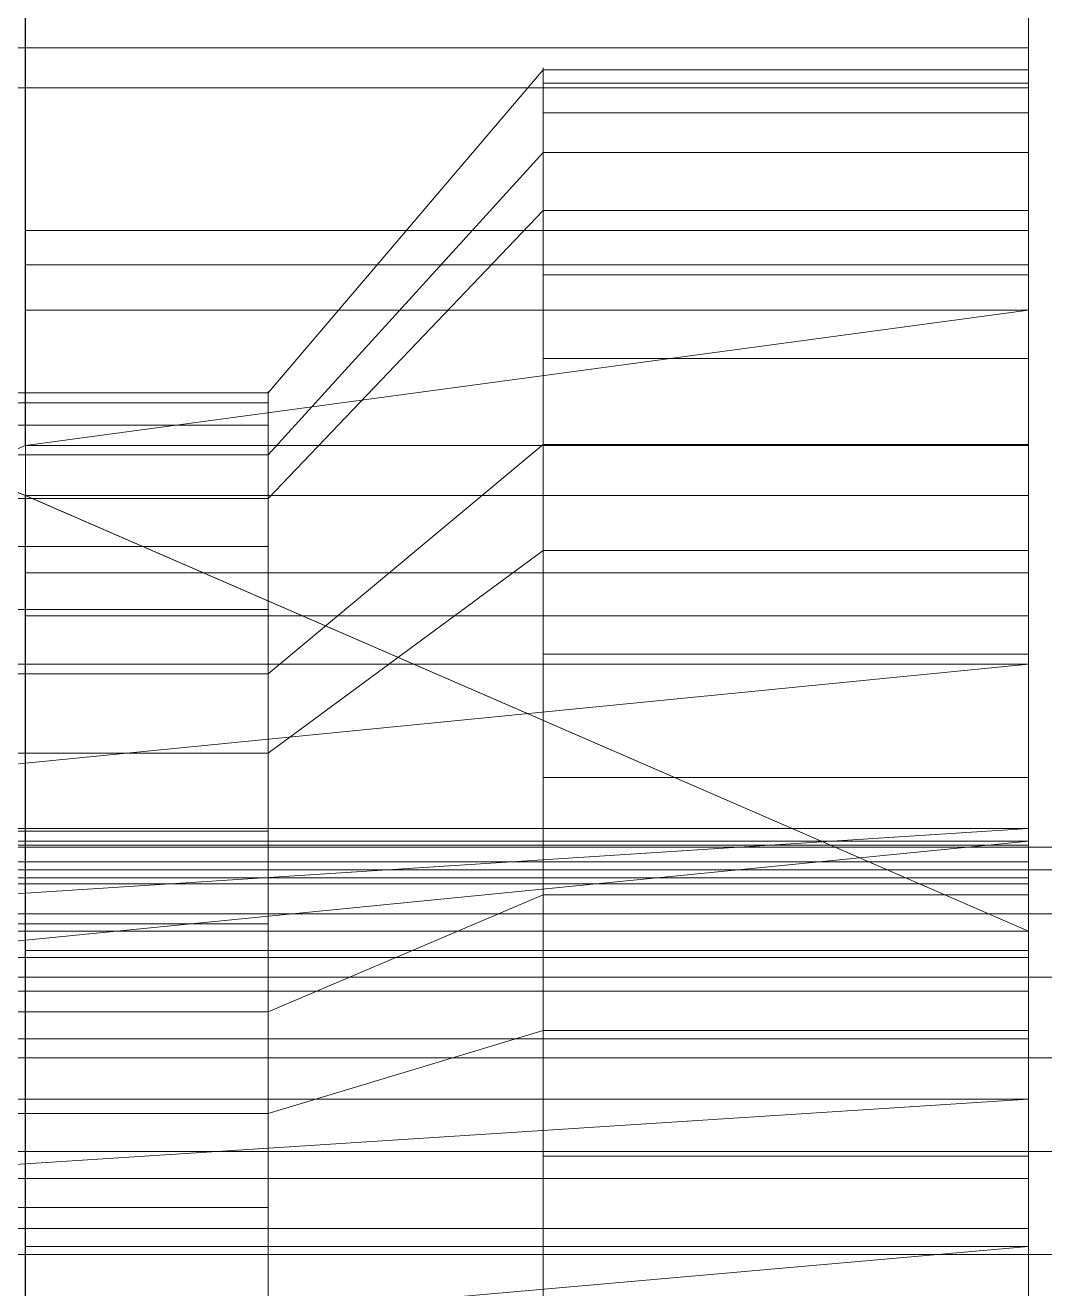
# Model space of a CAD drawing. Header units: millimetres. Extents: x -7.6 to 23.6, y 0 to 40.
# Drawn here: x -4.45 to -1.3, y 32.226 to 36.132 of the extents above; entities that cross this region are included whole.
import ezdxf

# ---------------------------------------------------------------- set-up
doc = ezdxf.new("R2010")
doc.units = ezdxf.units.MM
doc.layers.add('1', color=7, linetype='CONTINUOUS', true_color=0xffffff)

msp = doc.modelspace()

# ---------------------------------------------------------------- linework, layer by layer
at = {"layer": '1', "color": 18, "linetype": 'CONTINUOUS', "lineweight": 13}
for p, q in [((-4.45, 35.4976, 6.2192), (-4.45, 36.0618, 7.0449)), ((-4.45, 36.0618, 7.0449), (-1.35, 36.0618, 7.0449)), ((-1.35, 36.0618, 7.0449), (-1.35, 35.4976, 6.2192)), ((-4.45, 35.938, -4.9276), (-1.35, 35.938, -4.9276)), ((-4.45, 35.3911, -4.0904), (-4.45, 35.938, -4.9276)), ((-1.35, 35.938, -4.9276), (-1.35, 35.3911, -4.0904)), ((-4.45, 35.4976, 6.2192), (-1.35, 35.4976, 6.2192)), ((-4.45, 35.3911, -4.0904), (-1.35, 35.3911, -4.0904)), ((-4.45, 34.8324, 7.7195), (-1.35, 34.8324, 7.7195)), ((-4.45, 34.8324, 7.7195), (-4.45, 34.4391, 6.8001)), ((-1.35, 34.4391, 6.8001), (-1.35, 34.8324, 7.7195)), ((-4.45, 34.6778, -5.5835), (-4.45, 34.3059, -4.6552)), ((-4.45, 34.6778, -5.5835), (-1.35, 34.6778, -5.5835)), ((-1.35, 34.3059, -4.6552), (-1.35, 34.6778, -5.5835)), ((-4.45, 34.4391, 6.8001), (-1.35, 34.4391, 6.8001)), ((-4.45, 34.3059, -4.6552), (-1.35, 34.3059, -4.6552)), ((-4.45, 33.4776, 8.1468), (-1.35, 33.4776, 8.1468)), ((-4.45, 33.2724, 7.168), (-4.45, 33.4776, 8.1468)), ((-1.35, 33.4776, 8.1468), (-1.35, 33.2724, 7.168)), ((-4.45, 33.3316, -5.9758), (-1.35, 33.3316, -5.9758)), ((-4.45, 33.1466, -4.993), (-4.45, 33.3316, -5.9758)), ((-1.35, 33.3316, -5.9758), (-1.35, 33.1466, -4.993)), ((-4.45, 33.2724, 7.168), (-1.35, 33.2724, 7.168)), ((-4.45, 33.1466, -4.993), (-1.35, 33.1466, -4.993))]:
    msp.add_line(p, q, dxfattribs=at)
at = {"layer": '1', "color": 7, "linetype": 'CONTINUOUS', "lineweight": 13}
for p, q in [((-6.55, 34.1572, 1.9121), (-1.35, 34.1572, 1.9121)), ((-1.35, 33.6103, 2.7493), (-1.35, 34.1572, 1.9121)), ((-1.35, 34.1572, 1.9121), (-1.35, 33.5459, 1.5127)), ((-6.55, 33.6493, -0.5103), (-1.35, 33.6493, -0.5103)), ((-1.35, 33.2499, 0.1011), (-1.35, 33.6493, -0.5103)), ((-1.35, 33.6493, -0.5103), (-1.35, 32.8122, -1.0573)), ((-6.55, 33.6103, 2.7493), (-1.35, 33.6103, 2.7493)), ((-1.35, 32.9989, 2.3499), (-1.35, 33.6103, 2.7493)), ((-6.4586, 33.5459, 1.5127), (-1.35, 33.5459, 1.5127)), ((-6.4586, 33.2499, 0.1011), (-1.35, 33.2499, 0.1011)), ((-6.4586, 32.9989, 2.3499), (-1.35, 32.9989, 2.3499)), ((-6.55, 32.8122, -1.0573), (-1.35, 32.8122, -1.0573)), ((-1.35, 32.8122, -1.0573), (-1.35, 32.4127, -0.4459)), ((-6.4586, 32.4127, -0.4459), (-1.35, 32.4127, -0.4459))]:
    msp.add_line(p, q, dxfattribs=at)
at = {"layer": '1', "color": 7, "linetype": 'CONTINUOUS', "lineweight": 13, "extrusion": (-1, 0, 0)}
for centre, radius in [((-32, 1.1, 2.85), 4), ((-32, 1.1, 1.35), 4), ((-32, 1.1, 3.7), 3)]:
    msp.add_circle(centre, radius, dxfattribs=at)
at = {"layer": '1', "color": 18, "linetype": 'CONTINUOUS', "lineweight": 13, "extrusion": (1, 0, 0)}
for centre, radius in [((32, 1.1, -2.85), 4), ((32, 1.1, -1.35), 4), ((32, 1.1, -3.7), 3)]:
    msp.add_circle(centre, radius, dxfattribs=at)
at = {"layer": '1', "color": 18, "linetype": 'CONTINUOUS', "lineweight": 13, "extrusion": (-1, 0, 0)}
for centre, start, end in [((-32, 1.1, 4.45), 124.34238, 135.66595), ((-32, 1.1, 1.35), 225.66595, 236.84238), ((-32, 1.1, 1.35), 113.16595, 124.34238), ((-32, 1.1, 4.45), 236.84238, 248.16595), ((-32, 1.1, 4.45), 101.84238, 113.16595), ((-32, 1.1, 1.35), 248.16595, 259.34238), ((-32, 1.1, 1.35), 90.66595, 101.84238), ((-32, 1.1, 4.45), 259.34238, 270.66595)]:
    msp.add_arc(centre, 7.2, start, end, dxfattribs=at)
at = {"layer": '1', "color": 18, "linetype": 'CONTINUOUS', "lineweight": 13, "extrusion": (1, 0, 0)}
for centre, start, end in [((32, 1.1, -4.45), 44.33405, 55.65762), ((32, 1.1, -1.35), 44.33405, 55.65762), ((32, 1.1, -4.45), 291.83405, 303.15762), ((32, 1.1, -1.35), 291.83405, 303.15762), ((32, 1.1, -4.45), 66.83405, 78.15762), ((32, 1.1, -1.35), 66.83405, 78.15762), ((32, 1.1, -4.45), 269.33405, 280.65762), ((32, 1.1, -1.35), 269.33405, 280.65762)]:
    msp.add_arc(centre, 6.2, start, end, dxfattribs=at)
at = {"layer": '1', "color": 7, "linetype": 'CONTINUOUS', "lineweight": 13, "extrusion": (-1, 0, 0)}
for start, end in [(165.0523, 218.6324), (75.0523, 128.6324), (255.0523, 308.6324)]:
    msp.add_arc((-32, 1.1, 1.35), 1.6, start, end, dxfattribs=at)
at = {"layer": '1', "color": 18, "linetype": 'CONTINUOUS', "lineweight": 13}
for points in [[(-1.35, 32.0721, 7.2996), (-1.35, 38.1996, 1.0279), (-1.35, 34.4391, 6.8001), (-1.35, 33.2724, 7.168)], [(-1.35, 34.4391, 6.8001), (-1.35, 38.1996, 1.0279), (-1.35, 36.4347, 5.4328), (-1.35, 35.4977, 6.2192)], [(-1.35, 38.1996, 1.0279), (-1.35, 32.0721, 7.2996), (-1.35, 38.068, -0.1724)], [(-1.35, 35.559, 2.9258), (-1.35, 38.068, -0.1724), (-1.35, 32.0721, 7.2996)], [(-1.35, 35.559, 2.9258), (-1.35, 37.7001, -1.3391), (-1.35, 38.068, -0.1724)], [(-1.35, 37.7001, -1.3391), (-1.35, 35.559, 2.9258), (-1.35, 37.1192, -2.3976)], [(-7.55, 36.0618, 7.0449), (-4.451, 36.0618, 7.0449), (-4.45, 37.15, 6.1317), (-4.451, 37.15, 6.1317)], [(-4.45, 36.0618, 7.0449), (-4.45, 37.15, 6.1317), (-4.451, 36.0618, 7.0449)], [(-4.45, 36.0618, 7.0449), (-4.45, 35.4977, 6.2192), (-4.45, 36.4347, 5.4328), (-4.45, 37.15, 6.1317)], [(-1.35, 37.1192, -2.3976), (-1.35, 35.559, 2.9258), (-1.35, 35.9939, 1.3203)], [(-1.35, 35.9939, 1.3203), (-1.35, 36.3328, -3.3347), (-1.35, 37.1192, -2.3976)], [(-4.45, 35.938, -4.9276), (-4.451, 35.938, -4.9276), (-4.451, 37.0317, -4.05), (-4.45, 37.0317, -4.05)], [(-4.45, 37.0317, -4.05), (-1.35, 37.0317, -4.05), (-1.35, 35.938, -4.9276), (-4.45, 35.938, -4.9276)], [(-1.35, 35.3911, -4.0904), (-1.35, 35.938, -4.9276), (-1.35, 37.0317, -4.05), (-1.35, 36.3328, -3.3347)], [(-1.35, 36.4347, 5.4328), (-4.45, 36.4347, 5.4328), (-4.45, 35.4977, 6.2192), (-1.35, 35.4977, 6.2192)], [(-1.35, 36.3328, -3.3347), (-1.35, 35.9939, 1.3203), (-1.35, 35.3911, -4.0904)], [(-4.451, 36.0618, 7.0449), (-4.451, 35.2511, 7.5242), (-4.45, 36.0618, 7.0449)], [(-4.451, 35.2511, 7.5242), (-1.35, 35.2511, 7.5242), (-1.35, 36.0618, 7.0449), (-4.45, 36.0618, 7.0449)], [(-4.45, 35.4977, 6.2192), (-4.45, 36.0618, 7.0449), (-1.35, 36.0618, 7.0449), (-1.35, 35.4977, 6.2192)], [(-1.35, 35.4977, 6.2192), (-1.35, 36.0618, 7.0449), (-1.35, 34.8324, 7.7195), (-1.35, 34.4391, 6.8001)], [(-3.7, 34.6693, 2.4693), (-3.7, 34.9954, 1.2652), (-2.85, 35.9939, 1.3203), (-2.85, 35.559, 2.9258)], [(-3.7, 34.9954, 1.2652), (-3.7, 34.8037, 0.0326), (-2.85, 35.7383, -0.3232), (-2.85, 35.9939, 1.3203)], [(-1.35, 35.9939, 1.3203), (-2.85, 35.9939, 1.3203), (-2.85, 35.7383, -0.3232), (-1.35, 35.7383, -0.3232)], [(-1.35, 35.559, 2.9258), (-2.85, 35.559, 2.9258), (-2.85, 35.9939, 1.3203), (-1.35, 35.9939, 1.3203)], [(-1.35, 35.3911, -4.0904), (-1.35, 35.9939, 1.3203), (-1.35, 35.7383, -0.3232)], [(-7.55, 35.938, -4.9276), (-4.45, 34.6778, -5.5835), (-4.451, 34.6778, -5.5835)], [(-7.55, 35.938, -4.9276), (-4.451, 35.938, -4.9276), (-4.45, 35.938, -4.9276), (-4.45, 34.6778, -5.5835)], [(-4.45, 35.938, -4.9276), (-4.45, 35.3911, -4.0904), (-4.45, 34.3059, -4.6552), (-4.45, 34.6778, -5.5835)], [(-4.45, 35.3911, -4.0904), (-4.45, 35.938, -4.9276), (-1.35, 35.938, -4.9276), (-1.35, 35.3911, -4.0904)], [(-3.7, 34.8037, 0.0326), (-3.7, 34.1272, -1.0155), (-2.85, 34.8362, -1.7206), (-2.85, 35.7383, -0.3232)], [(-1.35, 35.7383, -0.3232), (-2.85, 35.7383, -0.3232), (-2.85, 34.8362, -1.7206), (-1.35, 34.8362, -1.7206)], [(-1.35, 35.7383, -0.3232), (-1.35, 34.3059, -4.6552), (-1.35, 35.3911, -4.0904)], [(-1.35, 33.1466, -4.993), (-1.35, 35.7383, -0.3232), (-1.35, 34.8362, -1.7206)], [(-1.35, 34.3059, -4.6552), (-1.35, 35.7383, -0.3232), (-1.35, 33.1466, -4.993)], [(-3.7, 33.8815, 3.4366), (-3.7, 34.6693, 2.4693), (-2.85, 35.559, 2.9258), (-2.85, 34.5087, 4.2155)], [(-1.35, 34.5087, 4.2155), (-2.85, 34.5087, 4.2155), (-2.85, 35.559, 2.9258), (-1.35, 35.559, 2.9258)], [(-1.35, 32.0721, 7.2996), (-1.35, 34.5087, 4.2155), (-1.35, 35.559, 2.9258)], [(-1.35, 34.3059, -4.6552), (-4.45, 34.3059, -4.6552), (-4.45, 35.3911, -4.0904), (-1.35, 35.3911, -4.0904)], [(-1.35, 35.2511, 7.5242), (-4.451, 35.2511, 7.5242), (-4.451, 34.8324, 7.7195), (-4.45, 34.8324, 7.7195)], [(-4.45, 34.8324, 7.7195), (-1.35, 34.8324, 7.7195), (-1.35, 35.2511, 7.5242)], [(-3.7, 34.9954, 1.2652), (-5.2, 34.9954, 1.2652), (-5.2, 34.8037, 0.0326), (-3.7, 34.8037, 0.0326)], [(-3.7, 34.6693, 2.4693), (-5.2, 34.6693, 2.4693), (-5.2, 34.9954, 1.2652), (-3.7, 34.9954, 1.2652)], [(-3.7, 34.1272, -1.0155), (-3.7, 33.0828, -1.6978), (-2.85, 33.4437, -2.6304), (-2.85, 34.8362, -1.7206)], [(-1.35, 34.8362, -1.7206), (-2.85, 34.8362, -1.7206), (-2.85, 33.4437, -2.6304), (-1.35, 33.4437, -2.6304)], [(-1.35, 34.8362, -1.7206), (-1.35, 31.9279, -5.0996), (-1.35, 33.1466, -4.993)], [(-1.35, 31.9279, -5.0996), (-1.35, 34.8362, -1.7206), (-1.35, 33.4437, -2.6304)], [(-7.55, 33.4776, 8.1468), (-4.451, 33.4776, 8.1468), (-4.45, 34.8324, 7.7195), (-4.451, 34.8324, 7.7195)], [(-3.7, 34.8037, 0.0326), (-5.2, 34.8037, 0.0326), (-5.2, 34.1272, -1.0155), (-3.7, 34.1272, -1.0155)], [(-4.45, 33.4776, 8.1468), (-4.45, 34.8324, 7.7195), (-4.451, 33.4776, 8.1468)], [(-4.45, 33.4776, 8.1468), (-4.45, 33.2724, 7.168), (-4.45, 34.4391, 6.8001), (-4.45, 34.8324, 7.7195)], [(-4.45, 34.8324, 7.7195), (-4.45, 34.4391, 6.8001), (-1.35, 34.4391, 6.8001), (-1.35, 34.8324, 7.7195)], [(-4.451, 33.3316, -5.9758), (-4.451, 34.6778, -5.5835), (-4.45, 33.3316, -5.9758)], [(-1.35, 33.3316, -5.9758), (-4.451, 34.6778, -5.5835), (-4.45, 34.6778, -5.5835)], [(-1.35, 33.3316, -5.9758), (-4.45, 33.3316, -5.9758), (-4.451, 34.6778, -5.5835)], [(-4.45, 34.6778, -5.5835), (-1.35, 34.6778, -5.5835), (-1.35, 33.3316, -5.9758)], [(-4.45, 34.6778, -5.5835), (-4.45, 34.3059, -4.6552), (-1.35, 34.3059, -4.6552), (-1.35, 34.6778, -5.5835)], [(-1.35, 33.1466, -4.993), (-1.35, 33.3316, -5.9758), (-1.35, 34.6778, -5.5835), (-1.35, 34.3059, -4.6552)], [(-3.7, 33.8815, 3.4366), (-5.2, 33.8815, 3.4366), (-5.2, 34.6693, 2.4693), (-3.7, 34.6693, 2.4693)], [(-3.7, 32.7685, 3.9999), (-3.7, 33.8815, 3.4366), (-2.85, 34.5087, 4.2155), (-2.85, 33.0246, 4.9665)], [(-1.35, 33.0246, 4.9665), (-2.85, 33.0246, 4.9665), (-2.85, 34.5087, 4.2155), (-1.35, 34.5087, 4.2155)], [(-1.35, 33.0246, 4.9665), (-1.35, 34.5087, 4.2155), (-1.35, 32.0721, 7.2996)], [(-1.35, 34.4391, 6.8001), (-4.45, 34.4391, 6.8001), (-4.45, 33.2724, 7.168), (-1.35, 33.2724, 7.168)], [(-3.7, 34.1272, -1.0155), (-5.2, 34.1272, -1.0155), (-5.2, 33.0828, -1.6978), (-3.7, 33.0828, -1.6978)], [(-3.7, 32.7685, 3.9999), (-5.2, 32.7685, 3.9999), (-5.2, 33.8815, 3.4366), (-3.7, 33.8815, 3.4366)], [(-4.451, 33.4776, 8.1468), (-4.451, 32.357, 8.2911), (-4.45, 33.4776, 8.1468)], [(-4.451, 32.357, 8.2911), (-1.35, 32.357, 8.2911), (-1.35, 33.4776, 8.1468), (-4.45, 33.4776, 8.1468)], [(-4.45, 33.2724, 7.168), (-4.45, 33.4776, 8.1468), (-1.35, 33.4776, 8.1468), (-1.35, 33.2724, 7.168)], [(-1.35, 33.2724, 7.168), (-1.35, 33.4776, 8.1468), (-1.35, 32.0837, 8.2995), (-1.35, 32.0721, 7.2996)], [(-3.7, 33.0828, -1.6978), (-3.7, 31.8512, -1.8963), (-2.85, 31.8016, -2.8951), (-2.85, 33.4437, -2.6304)], [(-1.35, 33.4437, -2.6304), (-2.85, 33.4437, -2.6304), (-2.85, 31.8016, -2.8951), (-1.35, 31.8016, -2.8951)], [(-1.35, 33.4437, -2.6304), (-1.35, 31.8016, -2.8951), (-1.35, 31.9279, -5.0996)], [(-4.45, 33.1459, -6.0082), (-7.55, 33.1459, -6.0082), (-7.55, 33.3316, -5.9758), (-4.451, 33.3316, -5.9758)], [(-4.45, 33.3316, -5.9758), (-4.45, 33.1459, -6.0082), (-4.451, 33.3316, -5.9758)], [(-4.45, 33.3316, -5.9758), (-4.45, 33.1466, -4.993), (-4.45, 31.9279, -5.0996), (-4.45, 31.9163, -6.0995)], [(-4.45, 33.1466, -4.993), (-4.45, 33.3316, -5.9758), (-1.35, 33.3316, -5.9758), (-1.35, 33.1466, -4.993)], [(-7.55, 33.1459, -6.0082), (-4.45, 33.1459, -6.0082), (-4.45, 31.9163, -6.0995), (-4.451, 31.9163, -6.0995)], [(-1.35, 31.9279, -5.0996), (-4.45, 31.9279, -5.0996), (-4.45, 33.1466, -4.993), (-1.35, 33.1466, -4.993)], [(-3.7, 33.0828, -1.6978), (-5.2, 33.0828, -1.6978), (-5.2, 31.8512, -1.8963), (-3.7, 31.8512, -1.8963)], [(-3.7, 31.5225, 4.0618), (-3.7, 32.7685, 3.9999), (-2.85, 33.0246, 4.9665), (-2.85, 31.3634, 5.049)], [(-1.35, 31.3634, 5.049), (-2.85, 31.3634, 5.049), (-2.85, 33.0246, 4.9665), (-1.35, 33.0246, 4.9665)], [(-1.35, 32.0721, 7.2996), (-1.35, 30.8534, 7.193), (-1.35, 31.3634, 5.049), (-1.35, 33.0246, 4.9665)], [(-3.7, 31.5225, 4.0618), (-5.2, 31.5225, 4.0618), (-5.2, 32.7685, 3.9999), (-3.7, 32.7685, 3.9999)], [(-1.35, 32.357, 8.2911), (-4.451, 32.357, 8.2911), (-4.451, 32.0837, 8.2995), (-4.45, 32.0837, 8.2995)], [(-4.45, 32.0837, 8.2995), (-1.35, 32.0837, 8.2995), (-1.35, 32.357, 8.2911)]]:
    msp.add_3dface(points, dxfattribs=at)
at = {"layer": '1', "color": 7, "linetype": 'CONTINUOUS', "lineweight": 13}
for points in [[(-2.85, 35.559, 2.9258), (-2.85, 35.9939, 1.3203), (-3.7, 34.9954, 1.2652), (-3.7, 34.6693, 2.4693)], [(-2.85, 35.9939, 1.3203), (-2.85, 35.7383, -0.3232), (-3.7, 34.8037, 0.0326), (-3.7, 34.9954, 1.2652)], [(-2.85, 35.9525, 0.4851), (-1.35, 35.9525, 0.4851), (-1.35, 35.3607, -1.0693), (-2.85, 35.3607, -1.0693)], [(-2.85, 35.8608, 2.1459), (-1.35, 35.8608, 2.1459), (-1.35, 35.9525, 0.4851), (-2.85, 35.9525, 0.4851)], [(-1.35, 35.9525, 0.4851), (-1.35, 33.496, 0.5325), (-1.35, 33.2499, 0.1011), (-1.35, 33.6493, -0.5103)], [(-1.35, 35.9525, 0.4851), (-1.35, 33.5979, 1.0187), (-1.35, 33.496, 0.5325)], [(-1.35, 35.9525, 0.4851), (-1.35, 35.8608, 2.1459), (-1.35, 34.1572, 1.9121)], [(-1.35, 34.1572, 1.9121), (-1.35, 33.5459, 1.5127), (-1.35, 33.5979, 1.0187), (-1.35, 35.9525, 0.4851)], [(-1.35, 33.6493, -0.5103), (-1.35, 35.3607, -1.0693), (-1.35, 35.9525, 0.4851)], [(-2.85, 35.1016, 3.6258), (-1.35, 35.1016, 3.6258), (-1.35, 35.8608, 2.1459), (-2.85, 35.8608, 2.1459)], [(-1.35, 33.6103, 2.7493), (-1.35, 34.1572, 1.9121), (-1.35, 35.8608, 2.1459), (-1.35, 35.1016, 3.6258)], [(-2.85, 35.7383, -0.3232), (-2.85, 34.8362, -1.7206), (-3.7, 34.1272, -1.0155), (-3.7, 34.8037, 0.0326)], [(-2.85, 34.5087, 4.2155), (-2.85, 35.559, 2.9258), (-3.7, 34.6693, 2.4693), (-3.7, 33.8815, 3.4366)], [(-2.85, 35.3607, -1.0693), (-1.35, 35.3607, -1.0693), (-1.35, 34.1878, -2.2487), (-2.85, 34.1878, -2.2487)], [(-1.35, 34.1878, -2.2487), (-1.35, 35.3607, -1.0693), (-1.35, 33.6493, -0.5103), (-1.35, 32.8122, -1.0573)], [(-2.85, 33.8061, 4.669), (-1.35, 33.8061, 4.669), (-1.35, 35.1016, 3.6258), (-2.85, 35.1016, 3.6258)], [(-1.35, 35.1016, 3.6258), (-1.35, 33.8061, 4.669), (-1.35, 33.6103, 2.7493)], [(-5.2, 34.9643, 0.6389), (-3.7, 34.9643, 0.6389), (-3.7, 34.5205, -0.527), (-5.2, 34.5205, -0.527)], [(-5.2, 34.8956, 1.8844), (-3.7, 34.8956, 1.8844), (-3.7, 34.9643, 0.6389), (-5.2, 34.9643, 0.6389)], [(-5.2, 34.3262, 2.9944), (-3.7, 34.3262, 2.9944), (-3.7, 34.8956, 1.8844), (-5.2, 34.8956, 1.8844)], [(-2.85, 34.8362, -1.7206), (-2.85, 33.4437, -2.6304), (-3.7, 33.0828, -1.6978), (-3.7, 34.1272, -1.0155)], [(-5.2, 34.5205, -0.527), (-3.7, 34.5205, -0.527), (-3.7, 33.6408, -1.4115), (-5.2, 33.6408, -1.4115)], [(-2.85, 33.0246, 4.9665), (-2.85, 34.5087, 4.2155), (-3.7, 33.8815, 3.4366), (-3.7, 32.7685, 3.9999)], [(-5.2, 33.3546, 3.7768), (-3.7, 33.3546, 3.7768), (-3.7, 34.3262, 2.9944), (-5.2, 34.3262, 2.9944)], [(-2.85, 34.1878, -2.2487), (-1.35, 34.1878, -2.2487), (-1.35, 32.6366, -2.849), (-2.85, 32.6366, -2.849)], [(-1.35, 32.8122, -1.0573), (-1.35, 32.6366, -2.849), (-1.35, 34.1878, -2.2487)], [(-1.35, 33.6103, 2.7493), (-6.55, 33.6103, 2.7493), (-6.55, 34.1572, 1.9121), (-1.35, 34.1572, 1.9121)], [(-1.35, 34.1572, 1.9121), (-6.55, 34.1572, 1.9121), (-6.55, 33.6793, 1.5999), (-6.5272, 33.6462, 1.5782)], [(-6.5272, 33.6462, 1.5782), (-6.4586, 33.5459, 1.5127), (-1.35, 33.5459, 1.5127), (-1.35, 34.1572, 1.9121)], [(-2.85, 32.1984, 5.0951), (-1.35, 32.1984, 5.0951), (-1.35, 33.8061, 4.669), (-2.85, 33.8061, 4.669)], [(-1.35, 33.8061, 4.669), (-1.35, 32.1984, 5.0951), (-1.35, 32.0813, 2.6979), (-1.35, 32.5674, 2.596)], [(-1.35, 32.5674, 2.596), (-1.35, 32.9989, 2.3499), (-1.35, 33.6103, 2.7493), (-1.35, 33.8061, 4.669)], [(-1.35, 33.6493, -0.5103), (-6.55, 33.6493, -0.5103), (-6.55, 32.8122, -1.0573), (-1.35, 32.8122, -1.0573)], [(-6.5272, 33.3154, 0.0008), (-6.55, 33.3371, -0.0324), (-6.55, 33.6493, -0.5103), (-1.35, 33.6493, -0.5103)], [(-1.35, 33.6493, -0.5103), (-1.35, 33.2499, 0.1011), (-6.4586, 33.2499, 0.1011), (-6.5272, 33.3154, 0.0008)], [(-5.2, 33.6408, -1.4115), (-3.7, 33.6408, -1.4115), (-3.7, 32.4775, -1.8618), (-5.2, 32.4775, -1.8618)], [(-6.5272, 33.0992, 2.4154), (-6.55, 33.1324, 2.4371), (-6.55, 33.6103, 2.7493), (-1.35, 33.6103, 2.7493)], [(-1.35, 33.6103, 2.7493), (-1.35, 32.9989, 2.3499), (-6.4586, 32.9989, 2.3499), (-6.5272, 33.0992, 2.4154)], [(-1.35, 33.5979, 1.0187), (-6.4586, 33.5979, 1.0187), (-6.4586, 33.496, 0.5325), (-1.35, 33.496, 0.5325)], [(-1.35, 33.5459, 1.5127), (-6.4586, 33.5459, 1.5127), (-6.4586, 33.5979, 1.0187), (-1.35, 33.5979, 1.0187)], [(-1.35, 33.496, 0.5325), (-6.4586, 33.496, 0.5325), (-6.4586, 33.2499, 0.1011), (-1.35, 33.2499, 0.1011)], [(-2.85, 33.4437, -2.6304), (-2.85, 31.8016, -2.8951), (-3.7, 31.8512, -1.8963), (-3.7, 33.0828, -1.6978)], [(-5.2, 32.1488, 4.0963), (-3.7, 32.1488, 4.0963), (-3.7, 33.3546, 3.7768), (-5.2, 33.3546, 3.7768)], [(-1.35, 32.5674, 2.596), (-6.4586, 32.5674, 2.596), (-6.4586, 32.9989, 2.3499), (-1.35, 32.9989, 2.3499)], [(-2.85, 31.3634, 5.049), (-2.85, 33.0246, 4.9665), (-3.7, 32.7685, 3.9999), (-3.7, 31.5225, 4.0618)], [(-1.35, 32.8122, -1.0573), (-6.55, 32.8122, -1.0573), (-6.55, 32.4999, -0.5793), (-6.5272, 32.4782, -0.5462)], [(-6.5272, 32.4782, -0.5462), (-6.4586, 32.4127, -0.4459), (-1.35, 32.4127, -0.4459), (-1.35, 32.8122, -1.0573)], [(-1.35, 30.9754, -2.7665), (-1.35, 32.6366, -2.849), (-1.35, 32.8122, -1.0573)], [(-1.35, 32.8122, -1.0573), (-1.35, 32.4127, -0.4459), (-1.35, 31.9187, -0.4979), (-1.35, 30.9754, -2.7665)], [(-2.85, 32.6366, -2.849), (-1.35, 32.6366, -2.849), (-1.35, 30.9754, -2.7665), (-2.85, 30.9754, -2.7665)], [(-1.35, 32.0813, 2.6979), (-6.4586, 32.0813, 2.6979), (-6.4586, 32.5674, 2.596), (-1.35, 32.5674, 2.596)], [(-5.2, 32.4775, -1.8618), (-3.7, 32.4775, -1.8618), (-3.7, 31.2315, -1.7999), (-5.2, 31.2315, -1.7999)], [(-1.35, 32.4127, -0.4459), (-6.4586, 32.4127, -0.4459), (-6.4586, 31.9187, -0.4979), (-1.35, 31.9187, -0.4979)]]:
    msp.add_3dface(points, dxfattribs=at)
at = {"layer": '1', "color": 253, "linetype": 'CONTINUOUS', "lineweight": 13}
for points in [[(-1.25, 33.5912, 1.2672), (-6.25, 33.5912, 1.2672), (-6.25, 33.3856, 1.9), (-1.25, 33.3856, 1.9)], [(-1.25, 33.5217, 0.6056), (-6.25, 33.5217, 0.6056), (-6.25, 33.5912, 1.2672), (-1.25, 33.5912, 1.2672)], [(-1.25, 33.189, 0.0294), (-6.25, 33.189, 0.0294), (-6.25, 33.5217, 0.6056), (-1.25, 33.5217, 0.6056)], [(-1.25, 33.3856, 1.9), (-6.25, 33.3856, 1.9), (-6.25, 32.9405, 2.3944), (-1.25, 32.9405, 2.3944)], [(-1.25, 32.6508, -0.3617), (-6.25, 32.6508, -0.3617), (-6.25, 33.189, 0.0294), (-1.25, 33.189, 0.0294)], [(-1.25, 32.9405, 2.3944), (-6.25, 32.9405, 2.3944), (-6.25, 32.3327, 2.665), (-1.25, 32.3327, 2.665)], [(-1.25, 32, -0.5), (-6.25, 32, -0.5), (-6.25, 32.6508, -0.3617), (-1.25, 32.6508, -0.3617)], [(-1.25, 32.3327, 2.665), (-6.25, 32.3327, 2.665), (-6.25, 31.6673, 2.665), (-1.25, 31.6673, 2.665)]]:
    msp.add_3dface(points, dxfattribs=at)

doc.saveas('drawing.dxf')
